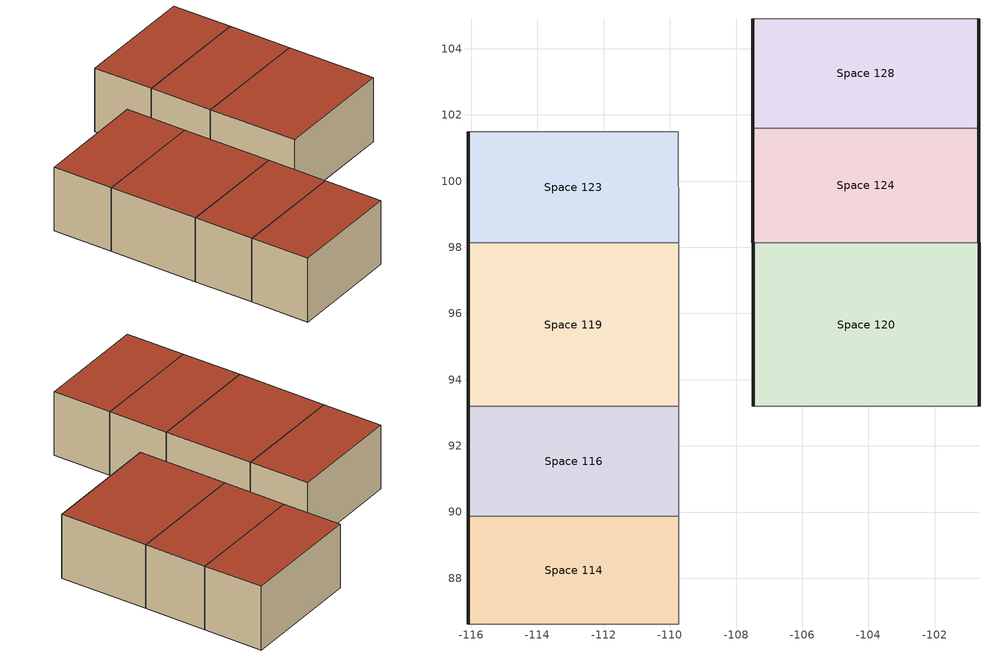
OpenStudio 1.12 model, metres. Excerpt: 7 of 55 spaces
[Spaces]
Space 114
 floor ground: -109.73,89.87 -109.73,86.6 -116.09,86.6 -116.09,89.87 z0
 wall outside: -116.09,89.87 -116.09,86.6 z0:3.66
 wall to Space 116: -109.73,89.87 -116.09,89.87 z0:3.66
 wall to Space 101: -109.73,86.6 -109.73,89.87 z0:3.66
 wall to Space 109: -116.09,86.6 -109.73,86.6 z0:3.66
 roof outside: -109.73,86.6 -109.73,89.87 -116.09,89.87 -116.09,86.6 z3.66
Space 116
 floor ground: -109.73,93.2 -109.73,89.87 -116.09,89.87 -116.09,93.2 z0
 wall outside: -116.09,93.2 -116.09,89.87 z0:3.66
 wall to Space 119: -109.73,93.2 -116.09,93.2 z0:3.66
 wall to Space 101: -109.73,89.87 -109.73,93.2 z0:3.66
 roof outside: -109.73,89.87 -109.73,93.2 -116.09,93.2 -116.09,89.87 z3.66
Space 119
 floor ground: -109.74,98.13 -109.73,93.2 -116.09,93.2 -116.1,98.13 z0
 wall outside: -116.1,98.13 -116.09,93.2 z0:3.66
 wall to Space 123: -109.74,98.13 -116.1,98.13 z0:3.66
 wall to Space 101: -109.73,93.2 -109.74,98.13 z0:3.66
 roof outside: -109.73,93.2 -109.74,98.13 -116.1,98.13 -116.09,93.2 z3.66
Space 120
 floor ground: -100.66,98.13 -100.66,93.2 -107.49,93.2 -107.49,98.13 z0
 wall outside: -100.66,93.2 -100.66,98.13 / -107.49,98.13 -107.49,93.2 -107.48,93.2 z0:3.66
 wall to Space 124: -100.66,98.13 -107.49,98.13 z0:3.66
 wall to Space 117: -107.48,93.2 -100.66,93.2 z0:3.66
 roof outside: -100.66,93.2 -100.66,98.13 -107.49,98.13 -107.49,93.2 z3.66
Space 123
 floor ground: -109.74,101.5 -109.74,98.13 -116.1,98.13 -116.1,101.49 z0
 wall outside: -116.1,101.49 -116.1,98.13 z0:3.66
 wall to Space 127: -109.74,101.5 -116.1,101.49 z0:3.66
 wall to Space 101: -109.74,98.13 -109.74,101.5 z0:3.66
 roof outside: -109.74,98.13 -109.74,101.5 -116.1,101.49 -116.1,98.13 z3.66
Space 124
 floor ground: -100.66,101.6 -100.66,98.13 -107.49,98.13 -107.49,101.6 z0
 wall outside: -100.66,98.13 -100.66,101.6 / -107.49,101.6 -107.49,98.13 z0:3.66
 wall to Space 128: -100.66,101.6 -107.49,101.6 z0:3.66
 roof outside: -100.66,98.13 -100.66,101.6 -107.49,101.6 -107.49,98.13 z3.66
Space 128
 floor ground: -100.66,104.91 -100.66,101.6 -107.5,101.6 -107.5,104.91 z0
 wall outside: -100.66,101.6 -100.66,104.91 / -107.5,104.91 -107.5,101.6 -107.49,101.6 z0:3.66
 wall to Space 132: -100.66,104.91 -107.5,104.91 z0:3.66
 roof outside: -100.66,101.6 -100.66,104.91 -107.5,104.91 -107.5,101.6 z3.66
[Building]
Building 1: Space Type=189.1-2009 - Office - OpenOffice - CZ4-8; Default Construction Set=189.1-2009 - CZ5 - Office
[Site]
Site 1
[ClimateZones]
Climate Zone Institution Name 1=ASHRAE; Climate Zone Document Name 1=ANSI/ASHRAE Standard 169; Climate Zone Document Year 1=2006; Climate Zone Institution Name 2=CEC; Climate Zone Document Name 2=California Climate Zone Descriptions; Climate Zone Document Year 2=1995
[DefaultConstructionSet]
189.1-2009 - CZ5 - Office: Default Exterior Surface Constructions=Default Surface Constructions 13; Default Interior Surface Constructions=Default Surface Constructions 14; Default Ground Contact Surface Constructions=Default Surface Constructions 15; Default Exterior SubSurface Constructions=Default Sub Surface Constructions 9; Default Interior SubSurface Constructions=Default Sub Surface Constructions 10; Interior Partition Construction=Interior Partition
[DefaultSurfaceConstructions]
Name | Floor Construction | Wall Construction | Roof Ceiling Construction
Default Surface Constructions 13 | ExtSlabCarpet 4in ClimateZone 1-8 | ASHRAE 189.1-2009 ExtWall Mass ClimateZone 5 | ASHRAE 189.1-2009 ExtRoof IEAD ClimateZone 2-5
Default Surface Constructions 14 | Interior Floor | Interior Wall | Interior Ceiling
Default Surface Constructions 15 | ExtSlabCarpet 4in ClimateZone 1-8 | ExtSlabCarpet 4in ClimateZone 1-8 | ExtSlabCarpet 4in ClimateZone 1-8
[Construction]
ExtSlabCarpet 4in ClimateZone 1-8: MAT-CC05 4 HW CONCRETE, CP02 CARPET PAD
Interior Floor: F16 Acoustic tile, F05 Ceiling air space resistance, M11 100mm lightweight concrete
Interior Wall: G01a 19mm gypsum board, F04 Wall air space resistance, G01a 19mm gypsum board
Interior Ceiling: M11 100mm lightweight concrete, F05 Ceiling air space resistance, F16 Acoustic tile
Exterior Door: F08 Metal surface, I01 25mm insulation board
Interior Window: Clear 3mm
Interior Door; Interior Partition: G05 25mm wood
ASHRAE 189.1-2009 ExtRoof IEAD ClimateZone 2-5: Roof Membrane, Roof Insulation [21], Metal Decking
ASHRAE 189.1-2009 ExtWindow ClimateZone 4-5: Theoretical Glass [207]
ASHRAE 189.1-2009 ExtWall Mass ClimateZone 5: 1IN Stucco, 8IN Concrete HW, Wall Insulation [40], 1/2IN Gypsum
[Material] Thermal Absorptance=0.9
Name | Roughness | Thickness {m} | Conductivity {W/m-K} | Density {kg/m3} | Specific Heat {J/kg-K} | Solar Absorptance | Visible Absorptance
MAT-CC05 4 HW CONCRETE | Rough | 0.1016 | 1.311 | 2240 | 836.8 | 0.85 | 0.85
1IN Stucco | Smooth | 0.0253 | 0.6918 | 1858 | 837 | 0.92 | 0.92
8IN Concrete HW | MediumRough | 0.2033 | 1.7296 | 2243 | 837 | 0.65 | 0.65
1/2IN Gypsum | Smooth | 0.0127 | 0.16 | 784.9 | 830 | 0.4 | 0.4
Roof Membrane | VeryRough | 0.0095 | 0.16 | 1121.29 | 1460 | 0.7 | 0.7
Metal Decking | MediumSmooth | 0.0015 | 45.006 | 7680 | 418.4 | 0.6 | 0.6
F16 Acoustic tile | MediumSmooth | 0.0191 | 0.06 | 368 | 590 | 0.3 | 0.3
M11 100mm lightweight concrete | MediumRough | 0.1016 | 0.53 | 1280 | 840 | 0.5 | 0.5
G01a 19mm gypsum board | MediumSmooth | 0.019 | 0.16 | 800 | 1090 | 0.4 | 0.4
F08 Metal surface | Smooth | 0.0008 | 45.28 | 7824 | 500 | 0.7 | 0.7
I01 25mm insulation board | MediumRough | 0.0254 | 0.03 | 43 | 1210 | 0.6 | 0.6
G05 25mm wood | MediumSmooth | 0.0254 | 0.15 | 608 | 1630 | 0.5 | 0.5
Roof Insulation [21] | MediumRough | 0.2105 | 0.049 | 265 | 836.8 | 0.7 | 0.7
Wall Insulation [40] | MediumRough | 0.0794 | 0.0432 | 91 | 837 | 0.5 | 0.5
[Material:NoMass]
CP02 CARPET PAD: Roughness=Smooth; Thermal Resistance {m2-K/W}=0.1; Thermal Absorptance=0.9; Solar Absorptance=0.8; Visible Absorptance=0.8
[Material:AirGap]
Name | Thermal Resistance {m2-K/W}
F05 Ceiling air space resistance | 0.18
F04 Wall air space resistance | 0.15
[DefaultSubSurfaceConstructions]
Name | Fixed Window Construction | Operable Window Construction | Door Construction | Tubular Daylight Dome Construction | Tubular Daylight Diffuser Construction
Default Sub Surface Constructions 9 | ASHRAE 189.1-2009 ExtWindow ClimateZone 4-5 | ASHRAE 189.1-2009 ExtWindow ClimateZone 4-5 | Exterior Door | Interior Window | Interior Window
Default Sub Surface Constructions 10 | Interior Window | Interior Window | Interior Door
[WindowMaterial:Glazing] Optical Data Type=SpectralAverage; Thickness {m}=0.003; Back Side Solar Reflectance at Normal Incidence=0; Back Side Visible Reflectance at Normal Incidence=0; Infrared Transmittance at Normal Incidence=0; Dirt Correction Factor for Solar and Visible Transmittance=1; Solar Diffusing=No
Name | Solar Transmittance at Normal Incidence | Front Side Solar Reflectance at Normal Incidence | Visible Transmittance at Normal Incidence | Front Side Visible Reflectance at Normal Incidence | Front Side Infrared Hemispherical Emissivity | Back Side Infrared Hemispherical Emissivity | Conductivity {W/m-K}
Clear 3mm | 0.837 | 0.075 | 0.898 | 0.081 | 0.84 | 0.84 | 0.9
Theoretical Glass [207] | 0.3311 | 0.6189 | 0.44 | 0.51 | 0.9 | 0.9 | 0.0133
[WindowMaterial:Blind]
Window Material Blind 1: Slat Width {m}=0.025; Slat Separation {m}=0.01875; Front Side Slat Beam Solar Reflectance=0.5; Back Side Slat Beam Solar Reflectance=0.5; Front Side Slat Diffuse Solar Reflectance=0.5; Back Side Slat Diffuse Solar Reflectance=0.5; Slat Beam Visible Transmittance=0
[SpaceType]
189.1-2009 - Office - OpenOffice - CZ4-8: Default Schedule Set=189.1-2009 - Office - OpenOffice - CZ4-8 Schedule Set; Design Specification Outdoor Air Object=189.1-2009 - Office - OpenOffice - CZ4-8 Ventilation; Standards Building Type=Office; Standards Space Type=OpenOffice
[DefaultScheduleSet]
189.1-2009 - Office - OpenOffice - CZ4-8 Schedule Set: Number of People Schedule=Office Work Occ; People Activity Level Schedule=Office Activity; Lighting Schedule=Office Bldg Light; Electric Equipment Schedule=Office Bldg Equip; Infiltration Schedule=Office Infil Quarter On
[Lights:Definition]
189.1-2009 - Office - OpenOffice - CZ4-8 Lights Definition: Design Level Calculation Method=Watts/Area; Watts per Space Floor Area {W/m2}=10.6563
[Lights]
189.1-2009 - Office - OpenOffice - CZ4-8 Lights: Lights Definition=189.1-2009 - Office - OpenOffice - CZ4-8 Lights Definition; Space or SpaceType=189.1-2009 - Office - OpenOffice - CZ4-8
[DesignSpecification:OutdoorAir]
189.1-2009 - Office - OpenOffice - CZ4-8 Ventilation: Outdoor Air Method=Sum; Outdoor Air Flow per Person {m3/s-person}=0.00943895
[People:Definition]
189.1-2009 - Office - OpenOffice - CZ4-8 People Definition: Number of People Calculation Method=People/Area; People per Space Floor Area {person/m2}=0.0565105; Fraction Radiant=0.3
[People]
189.1-2009 - Office - OpenOffice - CZ4-8 People: People Definition=189.1-2009 - Office - OpenOffice - CZ4-8 People Definition; Space or SpaceType=189.1-2009 - Office - OpenOffice - CZ4-8
[SpaceInfiltration:DesignFlowRate]
189.1-2009 - Office - OpenOffice - CZ4-8 Infiltration: Space or SpaceType=189.1-2009 - Office - OpenOffice - CZ4-8; Design Flow Rate Calculation Method=Flow/ExteriorArea; Flow per Exterior Surface Area {m3/s-m2}=0.000226568
[ElectricEquipment:Definition]
189.1-2009 - Office - OpenOffice - CZ4-8 Electric Equipment Definition: Design Level Calculation Method=Watts/Area; Watts per Space Floor Area {W/m2}=7.64238
[ElectricEquipment]
189.1-2009 - Office - OpenOffice - CZ4-8 Electric Equipment: Electric Equipment Definition=189.1-2009 - Office - OpenOffice - CZ4-8 Electric Equipment Definition; Space or SpaceType=189.1-2009 - Office - OpenOffice - CZ4-8
[ShadingControl]
Shading Control 1: Shading Type=InteriorBlind; Shading Device Material=Window Material Blind 1
[Space] Building Story=Building Story 1
Space 114; Space 116; Space 119; Space 120; Space 123; Space 124; Space 128
[BuildingStory]
Building Story 1: Nominal Z Coordinate {m}=0; Nominal Floor to Floor Height {m}=3.6576
[Schedule:Ruleset]
Name | Default Day Schedule | Summer Design Day Schedule | Winter Design Day Schedule
Office Bldg Light | Office Bldg Light Default Schedule | Office Bldg Light Summer Design Day | Office Bldg Light Winter Design Day
Office Activity | Office Activity Default Schedule | Office Activity Summer Design Day | Office Activity Winter Design Day
Office Infil Quarter On | Office Infil Quarter On Default Schedule | Office Infil Quarter On Summer Design Day | Office Infil Quarter On Winter Design Day
Office Bldg Equip | Office Bldg Equip Default Schedule | Office Bldg Equip Summer Design Day | Office Bldg Equip Winter Design Day
Office Work Occ | Office Bldg Occ Default Schedule | Office Bldg Occ Summer Design Day | Office Bldg Occ Winter Design Day
[Schedule:Day]
Office Bldg Light Default Schedule: 5, 0, 0.05, 7, 0, 0.1, 8, 0, 0.3, 17, 0, 0.9, 18, 0, 0.7, 20, 0, 0.5, 22, 0, 0.3, 23, 0, 0.1, 24, 0, 0.05
Office Bldg Light Summer Design Day; Office Infil Quarter On Rule 1 Day Schedule; Office Bldg Equip Summer Design Day: 24, 0, 1
Office Bldg Light Winter Design Day; Office Bldg Equip Winter Design Day; Office Bldg Occ Winter Design Day; Office Bldg Occ Rule 1 Day Schedule: 24, 0, 0
Office Bldg Light Rule 1 Day Schedule: 24, 0, 0.05
Office Bldg Light Rule 2 Day Schedule: 6, 0, 0.05, 8, 0, 0.1, 14, 0, 0.5, 17, 0, 0.15, 24, 0, 0.05
Office Activity Default Schedule; Office Activity Summer Design Day; Office Activity Winter Design Day: 24, 0, 132
Office Infil Quarter On Default Schedule; Office Infil Quarter On Summer Design Day: 6, 0, 1, 22, 0, 0.25, 24, 0, 1
Office Infil Quarter On Winter Design Day; Office Infil Quarter On Rule 2 Day Schedule: 6, 0, 1, 18, 0, 0.25, 24, 0, 1
Office Bldg Equip Default Schedule: 8, 0, 0.4, 12, 0, 0.9, 13, 0, 0.8, 17, 0, 0.9, 18, 0, 0.8, 20, 0, 0.6, 22, 0, 0.5, 24, 0, 0.4
Office Bldg Equip Rule 1 Day Schedule: 24, 0, 0.3
Office Bldg Equip Rule 2 Day Schedule: 6, 0, 0.3, 8, 0, 0.4, 14, 0, 0.5, 17, 0, 0.35, 24, 0, 0.3
Office Bldg Occ Default Schedule: 6, 0, 0, 7, 0, 0.1, 8, 0, 0.2, 12, 0, 0.85, 13, 0, 0.5, 17, 0, 0.85, 18, 0, 0.7, 20, 0, 0.4, 22, 0, 0.1, 24, 0, 0.05
Office Bldg Occ Summer Design Day: 6, 0, 0, 22, 0, 1, 24, 0, 0.05
Office Bldg Occ Rule 2 Day Schedule: 6, 0, 0, 8, 0, 0.1, 14, 0, 0.4, 17, 0, 0.1, 24, 0, 0
[Schedule:Rule] Apply Monday=No; Apply Tuesday=No; Apply Wednesday=No; Apply Thursday=No; Apply Friday=No; Date Specification Type=DateRange; Start Month=1; Start Day=1; End Month=12; End Day=31
Name | Schedule Ruleset | Rule Order | Day Schedule | Apply Sunday | Apply Saturday
Office Bldg Light Rule 1 | Office Bldg Light | 0 | Office Bldg Light Rule 1 Day Schedule | Yes | No
Office Bldg Light Rule 2 | Office Bldg Light | 1 | Office Bldg Light Rule 2 Day Schedule | No | Yes
Office Infil Quarter On Rule 1 | Office Infil Quarter On | 0 | Office Infil Quarter On Rule 1 Day Schedule | Yes | No
Office Infil Quarter On Rule 2 | Office Infil Quarter On | 1 | Office Infil Quarter On Rule 2 Day Schedule | No | Yes
Office Bldg Equip Rule 1 | Office Bldg Equip | 0 | Office Bldg Equip Rule 1 Day Schedule | Yes | No
Office Bldg Equip Rule 2 | Office Bldg Equip | 1 | Office Bldg Equip Rule 2 Day Schedule | No | Yes
Office Work Occ Rule 1 | Office Work Occ | 0 | Office Bldg Occ Rule 1 Day Schedule | Yes | No
Office Work Occ Rule 2 | Office Work Occ | 1 | Office Bldg Occ Rule 2 Day Schedule | No | Yes
